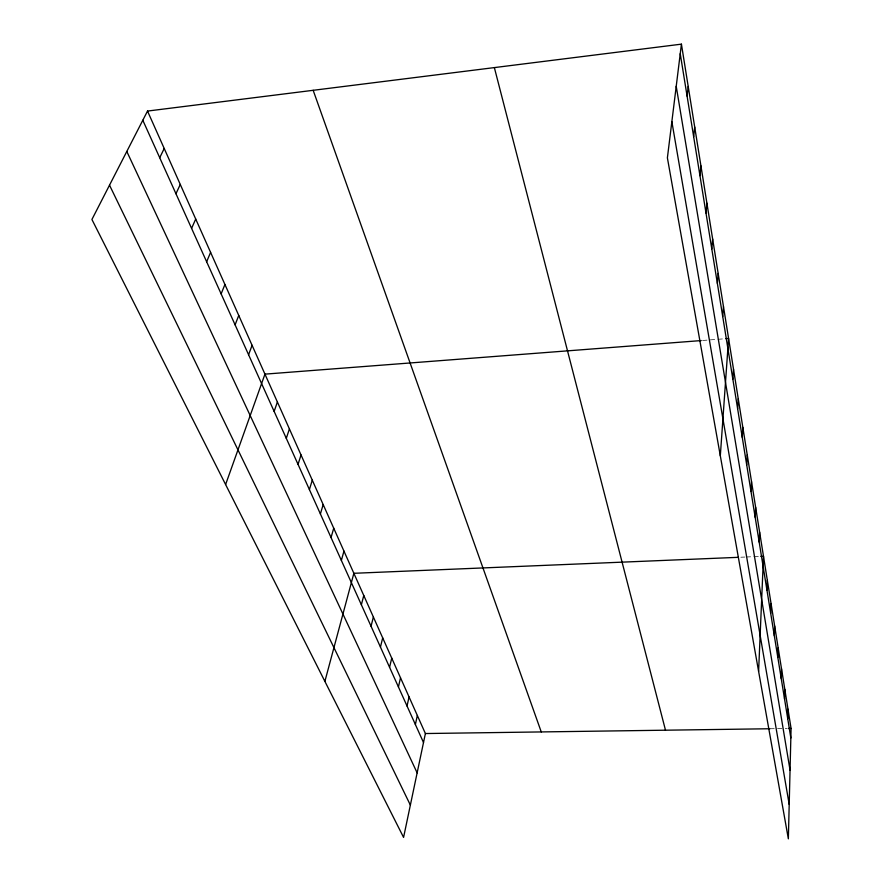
<?xml version="1.0" encoding="UTF-8"?>
<svg xmlns="http://www.w3.org/2000/svg" width="883" height="883" viewBox="0 0 883 883"><rect width="100%" height="100%" fill="white"/><g stroke="black" fill="none" stroke-linecap="round" stroke-linejoin="round"><path stroke-width="0.66" stroke-dasharray="4.42 3.31" d="M702.581 340.474L724.479 338.785M740.848 557.217L744.844 557.052M746.179 556.996L759.501 556.445M769.833 728.751L787.095 728.519"/><path stroke-width="1.32" d="M681.422 44.15L791.08 728.464L788.353 838.85L667.393 157.847L681.422 44.15L147.516 111.07L91.92 219.481L403.575 837.404L425.396 733.541L147.516 111.07M787.746 718.784L788 709.192M784.545 698.983L784.81 689.347M781.245 678.563L781.532 668.884M777.835 657.493L778.155 647.769M774.325 635.76L774.667 625.992M770.693 613.31L771.058 603.508M766.952 590.12L767.338 580.286M758.607 671.356L763.497 556.279L760.826 556.389M759.181 542.107L759.634 532.195M755.164 517.239L755.649 507.317M751.014 491.522L751.521 481.577M746.709 464.911L747.25 454.944M742.25 437.35L742.835 427.372M737.636 408.785L738.254 398.807M732.857 379.171L733.508 369.193M720.318 455.816L728.585 338.465L725.848 338.675M722.724 316.544L723.475 306.578M717.371 283.399L718.166 273.454M711.797 248.929L712.647 239.017M706.003 213.057L706.908 203.189M699.965 175.695L700.936 165.883M693.674 136.755L694.7 127.02M687.106 96.126L688.21 86.468M415.385 724.524L417.339 715.484M407.03 706.003L409.05 696.919M398.432 686.941L400.518 677.802M389.569 667.305L391.743 658.133M380.452 647.084L382.692 637.879M371.059 626.246L373.377 617.007M361.368 604.767L363.774 595.495M324.889 681.389L353.862 573.299L738.188 557.328M341.368 560.429L343.951 551.091M331.048 537.548L333.73 528.189M320.397 513.939L323.178 504.557M309.403 489.557L312.284 480.153M298.035 464.381L301.037 454.955M286.302 438.343L289.414 428.917M274.149 411.423L277.394 401.986M225.607 484.546L264.955 374.138L701.212 340.573M248.587 354.734L252.085 345.297M235.099 324.856L238.752 315.43M221.136 293.873L224.933 284.469M206.644 261.743L210.596 252.372M191.589 228.388L195.717 219.05M175.96 193.741L180.275 184.448M159.713 157.726L164.216 148.476M425.396 733.541L769.833 728.751M788.431 728.497L791.08 728.464M109.514 185.176L410.363 805.108M126.799 151.468L417.14 772.868M142.814 120.254L423.509 742.537M313.167 90.309L541.257 731.93M494.359 67.594L665.495 730.208M671.864 121.666L789.203 804.446M676.223 86.313L790.053 770.175M680.241 53.708L790.848 738"/></g></svg>
